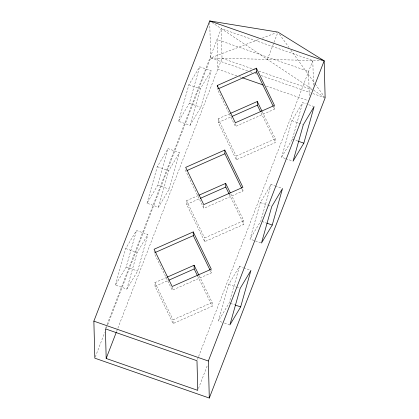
<?xml version="1.0" encoding="UTF-8"?>
<svg xmlns="http://www.w3.org/2000/svg" width="419" height="419" viewBox="0 0 419 419"><rect width="100%" height="100%" fill="white"/><g stroke="black" fill="none" stroke-linecap="round" stroke-linejoin="round"><path stroke-width="0.31" stroke-dasharray="2.1 1.57" d="M115.408 285.088L125.7 248.54L136.474 230.508L147.917 234.493L137.626 271.041L126.857 289.073L115.408 285.088L126.182 267.055L136.474 230.508M147.001 203.215L157.293 166.668L168.066 148.63L179.51 152.621L169.218 189.168L158.45 207.201L147.001 203.215L157.774 185.182L168.066 148.63M126.857 289.073L137.144 252.526L147.917 234.493M178.594 121.342L188.885 84.79L199.659 66.757L211.103 70.743L200.811 107.295L190.043 125.328L178.594 121.342L189.367 103.31L199.659 66.757M158.45 207.201L168.737 170.653L179.51 152.621M190.043 125.328L200.329 88.776L211.103 70.743M222.044 322.221L218.43 320.964L228.716 284.417L239.49 266.379L243.104 267.641M239.49 266.379L229.198 302.932L218.43 320.964M260.864 242.868L250.023 239.092L260.309 202.539L271.083 184.507L274.696 185.769M271.083 184.507L260.791 221.059L250.023 239.092M285.229 158.476L281.615 157.214L291.902 120.667L302.675 102.634L306.289 103.891M281.615 157.214L292.383 139.181L302.675 102.634M105.646 328.234L106.824 325.181M107.06 324.573L221.248 28.639L312.82 60.53L313.475 85.649M95.302 356.967L104.719 332.56M106.368 328.292L106.84 327.071M107.777 324.631L210.668 57.984L209.72 21.599M116.54 331.618L222.018 58.267L221.248 28.639M267.422 59.398L273.738 43.021M273.974 42.413L277.718 32.713M197.454 359.512L198.391 357.072M198.627 356.464L312.82 60.53M198.459 388.528L207.405 365.337M262.362 111.978L275.362 138.757L275.456 142.46L236.311 159.786L218.226 122.531L218.126 118.828L229.989 113.575M218.226 122.531L231.272 116.754M217.309 87.351L217.356 89.2L235.441 126.459L274.586 109.134L274.508 106.044M236.311 159.786L236.211 156.083L275.362 138.757M230.769 193.856L243.769 220.635L243.863 224.338L204.718 241.663L186.633 204.404L186.534 200.701L198.397 195.453M186.633 204.404L199.68 198.632M185.732 169.842L185.764 171.078L203.849 208.332L242.994 191.006L242.931 188.54M204.718 241.663L204.619 237.961L243.769 220.635M199.177 275.728L212.176 302.508L212.271 306.21L173.126 323.536L155.04 286.282L154.941 282.579L166.804 277.326M155.04 286.282L168.087 280.505M154.124 251.096L154.171 252.95L172.256 290.205L211.401 272.879L211.338 270.412M173.126 323.536L173.026 319.833L212.176 302.508M247.592 70.842L210.668 57.984L259.162 39.334M262.189 38.166L276.739 32.572M210.668 57.984L322.279 60.765M222.018 58.267L252.746 68.967M253.364 69.182L255.82 70.036M258.895 71.11L312.365 89.729M250.054 71.696L252.516 72.555M254.977 73.414L256.826 74.058M261.131 75.556L310.364 92.699M312.825 93.557L325.134 97.847M236.861 75.818L217.807 69.182L217.037 39.554L308.609 71.445L309.28 97.208M239.317 76.672L241.773 77.531M266.358 86.089L308.148 100.644M308.698 104.729L313.517 106.41M188.885 84.79L200.329 88.776M291.902 120.667L302.748 124.443M189.367 103.31L200.811 107.295M292.383 139.181L297.809 141.072M285.831 158.686L292.457 160.99M275.299 185.978L281.924 188.283M157.293 166.668L168.737 170.653M260.309 202.539L267.542 205.059M268.144 205.268L270.554 206.106M157.774 185.182L169.218 189.168M261.995 221.478L266.217 222.945M243.706 267.851L249.729 269.946M125.7 248.54L137.144 252.526M228.716 284.417L235.949 286.931M236.552 287.141L239.563 288.193M126.182 267.055L137.626 271.041M230.403 303.351L234.619 304.817M224.453 323.065L229.272 324.741M211.805 22.348L311.961 89.069M313.59 90.153L324.086 97.145M279.473 34.227L288.984 47.478M290.886 50.133L314.863 83.533M315.24 84.062L324.374 96.784M273.46 106.803L274.586 109.134M261.042 112.774L275.456 142.46M218.126 118.828L236.211 156.083M241.868 188.676L242.994 191.006M229.167 194.065L243.863 224.338M186.534 200.701L204.619 237.961M210.275 270.554L211.401 272.879M197.574 275.938L212.271 306.21M154.941 282.579L173.026 319.833M235.363 123.375L235.441 126.459M203.77 205.247L203.849 208.332M172.178 287.12L172.256 290.205"/><path stroke-width="0.63" d="M240.647 306.918L250.934 270.37L240.166 288.403L229.874 324.95L240.647 306.918L235.227 305.027M272.24 225.045L282.526 188.492L271.758 206.525L261.466 243.078L272.24 225.045L266.819 223.154M303.833 143.167L314.119 106.62L303.351 124.653L293.059 161.2L303.833 143.167L298.412 141.282M93.866 321.153L209.704 20.95L277.949 32.106L324.17 60.813L325.134 97.847L209.296 398.05L94.83 358.187L93.866 321.153L208.332 361.016L209.296 398.05M106.18 358.47L105.41 328.847L196.982 360.733L197.752 390.361L106.18 358.47L116.304 332.23M208.332 361.016L324.17 60.813L209.704 20.95M217.262 85.497L256.407 68.171L274.492 105.431L235.347 122.757L217.262 85.497L217.293 86.733M218.545 88.676L256.501 71.874L256.407 68.171M230.581 113.313L257.276 101.503L262.079 111.396M231.864 116.492L257.371 105.206L257.276 101.503M224.814 150.044L185.669 167.375L203.754 204.629L242.9 187.303L224.814 150.044L224.909 153.752L241.585 188.094M186.953 170.549L224.909 153.752M198.988 195.191L225.684 183.375L230.204 192.688M200.272 198.365L225.778 187.078L225.684 183.375M193.222 231.922L154.077 249.247L172.162 286.502L211.307 269.176L193.222 231.922L193.316 235.625L209.992 269.972M155.36 252.427L193.316 235.625M167.396 277.064L194.091 265.248L198.894 275.147M168.679 280.243L194.186 268.956L194.091 265.248M242.392 77.745L263.284 85.02M256.501 71.874L273.178 106.222M257.371 105.206L260.477 111.611M225.778 187.078L229.167 194.065M194.186 268.956L197.291 275.356"/></g></svg>
